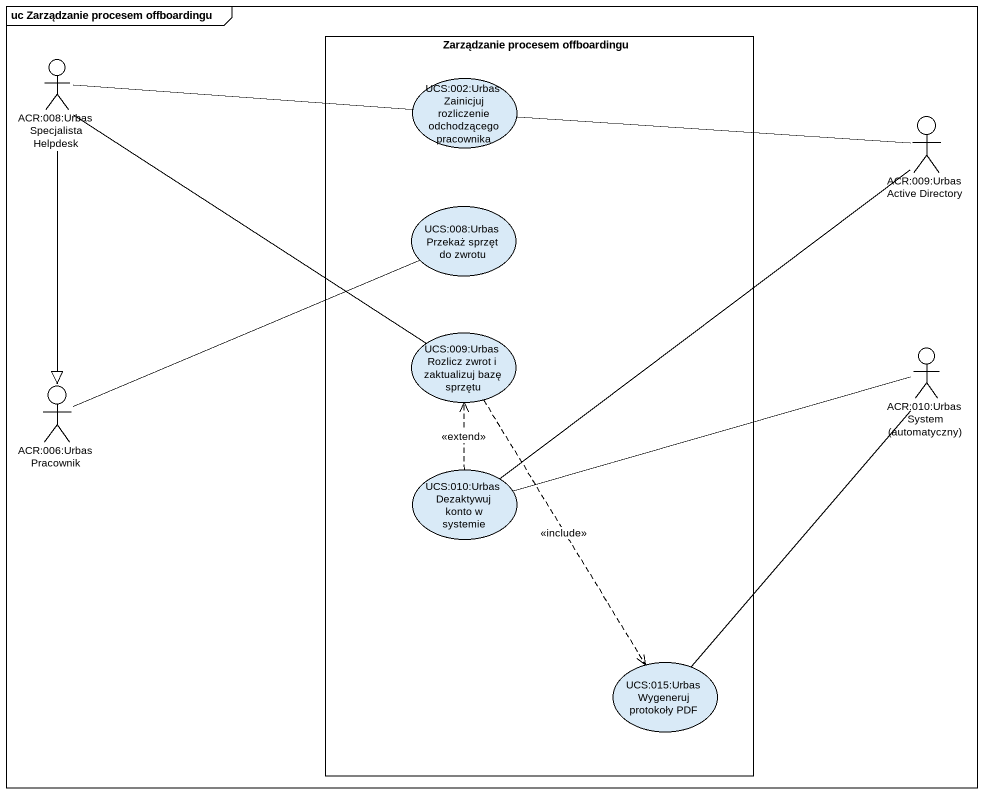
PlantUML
@startuml
mainframe uc Zarządzanie procesem offboardingu
rectangle "Zarządzanie procesem offboardingu" as Zarządzanie_procesem {
  usecase "UCS:002:Urbas Zainicjuj rozliczenie odchodzącego pracownika" as UCS_002_Urbas_Zainicjuj
  usecase "UCS:008:Urbas Przekaż sprzęt do zwrotu" as UCS_008_Urbas_Przekaż
  usecase "UCS:009:Urbas Rozlicz zwrot i zaktualizuj bazę sprzętu" as UCS_009_Urbas_Rozlicz_zwrot
  usecase "UCS:010:Urbas Dezaktywuj konto w systemie" as UCS_010_Urbas_Dezaktywuj
  usecase "UCS:015:Urbas Wygeneruj protokoły PDF" as UCS_015_Urbas_Wygeneruj
}
actor "ACR:008:Urbas Specjalista Helpdesk" as ACR_008_Urbas_Specjalista
actor "ACR:009:Urbas Active Directory" as ACR_009_Urbas_Active
actor "ACR:010:Urbas System (automatyczny)" as ACR_010_Urbas_System
actor "ACR:006:Urbas Pracownik" as ACR_006_Urbas_Pracownik
ACR_008_Urbas_Specjalista -right- UCS_002_Urbas_Zainicjuj
ACR_008_Urbas_Specjalista -- UCS_009_Urbas_Rozlicz_zwrot
ACR_008_Urbas_Specjalista --|> ACR_006_Urbas_Pracownik
UCS_002_Urbas_Zainicjuj -right- ACR_009_Urbas_Active
UCS_009_Urbas_Rozlicz_zwrot ..> UCS_015_Urbas_Wygeneruj : <<include>>
ACR_010_Urbas_System -- UCS_015_Urbas_Wygeneruj
ACR_006_Urbas_Pracownik -right- UCS_008_Urbas_Przekaż
UCS_010_Urbas_Dezaktywuj -up- ACR_009_Urbas_Active
UCS_010_Urbas_Dezaktywuj .up.> UCS_009_Urbas_Rozlicz_zwrot : <<extend>>
UCS_010_Urbas_Dezaktywuj -right- ACR_010_Urbas_System
@enduml
